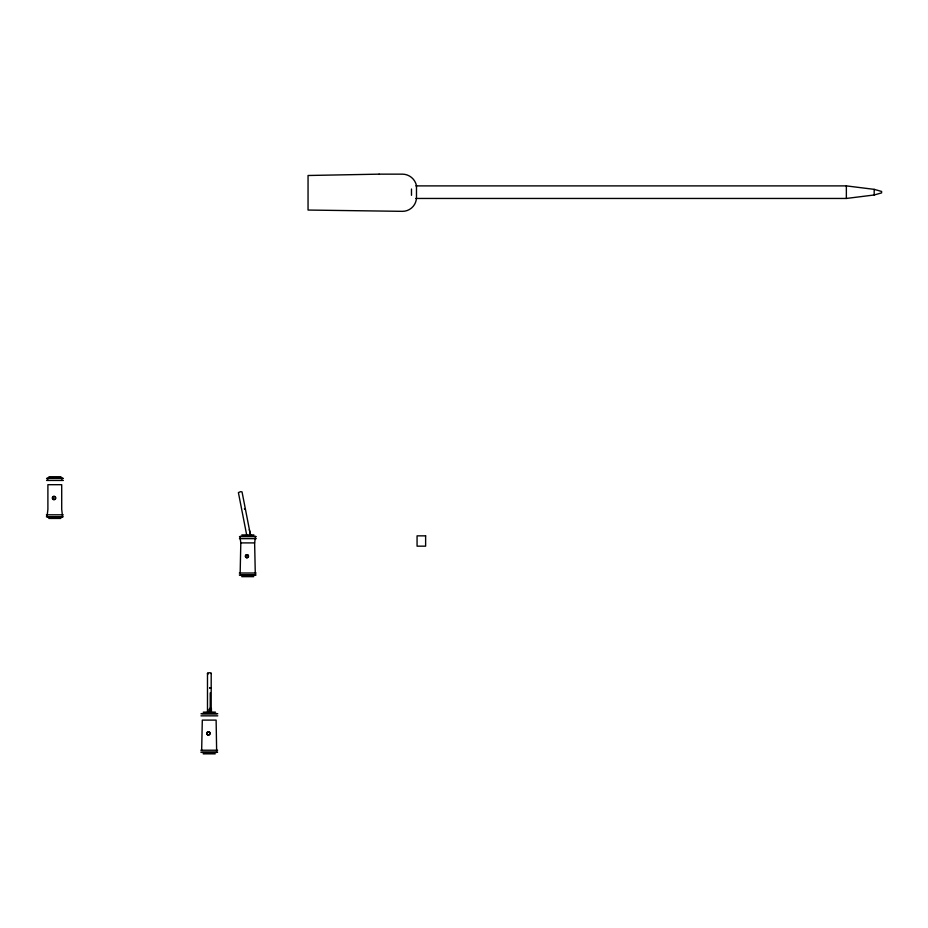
<?xml version="1.0" encoding="UTF-8"?>
<svg xmlns="http://www.w3.org/2000/svg" width="928" height="928" viewBox="0 0 928 928"><rect width="100%" height="100%" fill="white"/><g stroke="black" fill="none" stroke-linecap="round" stroke-linejoin="round"><path stroke-width="1.39" d="M47.096 516.177L47.896 509.426L47.896 484.694L61.712 484.694L61.712 509.426L62.512 516.177M201.666 750.23L202.304 720.105L216.12 720.105L216.653 751.587M240.166 573.028L240.804 542.903L240.016 537.161M255.27 573.028L254.632 542.903L255.432 537.161M246.662 534.876L238.403 492.594L240.63 491.654L242.034 491.898L250.572 535.595M211.41 712.252L211.41 708.621L209.879 708.412L208.986 709.526L208.986 712.182M210.517 709.734L211.41 708.621M415.837 198.453L846.359 198.453L874.188 194.984L881.6 192.896L881.6 191.446L874.188 189.358L846.359 185.89L415.837 185.89M244.482 509.008L245.143 508.695L244.458 508.625M48.94 476.725L60.981 476.725M47.444 478.106L62.478 478.106M46.562 478.396L63.371 478.396M47.096 478.952L48.128 478.952M61.48 478.952L62.246 478.952M46.562 480.437L63.371 480.437M46.4 514.808L63.208 514.808M46.4 516.757L63.208 516.757M47.293 517.047L62.315 517.047M48.778 518.439L60.83 518.439M241.848 534.922L253.901 534.922M240.364 536.314L255.386 536.314M239.47 536.604L256.279 536.604M239.47 538.646L256.279 538.646M240.804 542.903L254.632 542.903M239.32 573.017L256.116 573.017M239.32 574.966L256.116 574.966M240.201 575.256L255.235 575.256M241.698 576.648L253.738 576.648M203.348 712.124L215.389 712.124M201.852 713.516L216.885 713.516M200.97 713.806L217.767 713.806M200.97 715.848L217.767 715.848M200.808 750.218L217.616 750.218M200.808 752.167L217.616 752.167M201.701 752.457L216.723 752.457M203.186 753.849L215.238 753.849M249.296 529.656L250.548 534.69M874.188 189.358L874.188 194.984M846.359 185.89L846.359 198.453M411.487 189.034L411.487 195.309M211.19 673.368L211.19 712.924M210.238 692.88L210.238 709.085M209.879 708.412L209.879 712.043M207.489 673.368L207.489 712.924M208.406 673.902A1.856 0.615 0 0 1 207.652 673.113A1.856 0.615 0 0 1 209.972 672.788A1.856 0.615 0 0 1 211.12 673.531M209.589 709.038L210.923 709.096L209.589 709.027M209.589 687.857L210.923 687.926L209.589 687.857M379.088 174.151L308.05 175.496L308.05 210.053L402.485 211.34A14.001 14.001 0 0 0 416.486 197.339L416.486 185.751A14.419 14.419 0 0 0 402.346 174.151L379.088 174.151M425.627 535.85L417.066 535.85L417.066 546.163L425.627 546.163L425.627 535.85M207.582 734.883A1.717 1.717 0 0 0 210.157 733.398A1.717 1.717 0 0 0 207.582 731.914A1.717 1.717 0 0 0 207.582 734.883M207.721 734.651A1.45 1.45 0 0 0 209.89 733.398A1.45 1.45 0 0 0 207.721 732.146A1.45 1.45 0 0 0 207.721 734.651M246.175 557.542A1.554 1.554 0 0 0 248.507 556.197A1.554 1.554 0 0 0 246.175 554.851A1.554 1.554 0 0 0 246.175 557.542M245.932 557.229A1.45 1.45 0 0 0 248.356 556.58A1.45 1.45 0 0 0 246.581 554.805A1.45 1.45 0 0 0 245.932 557.229M53.174 499.473A1.717 1.717 0 0 0 55.75 497.988A1.717 1.717 0 0 0 53.174 496.515A1.717 1.717 0 0 0 53.174 499.473M53.314 499.252A1.45 1.45 0 0 0 55.483 497.988A1.45 1.45 0 0 0 53.314 496.735A1.45 1.45 0 0 0 53.314 499.252"/></g></svg>
